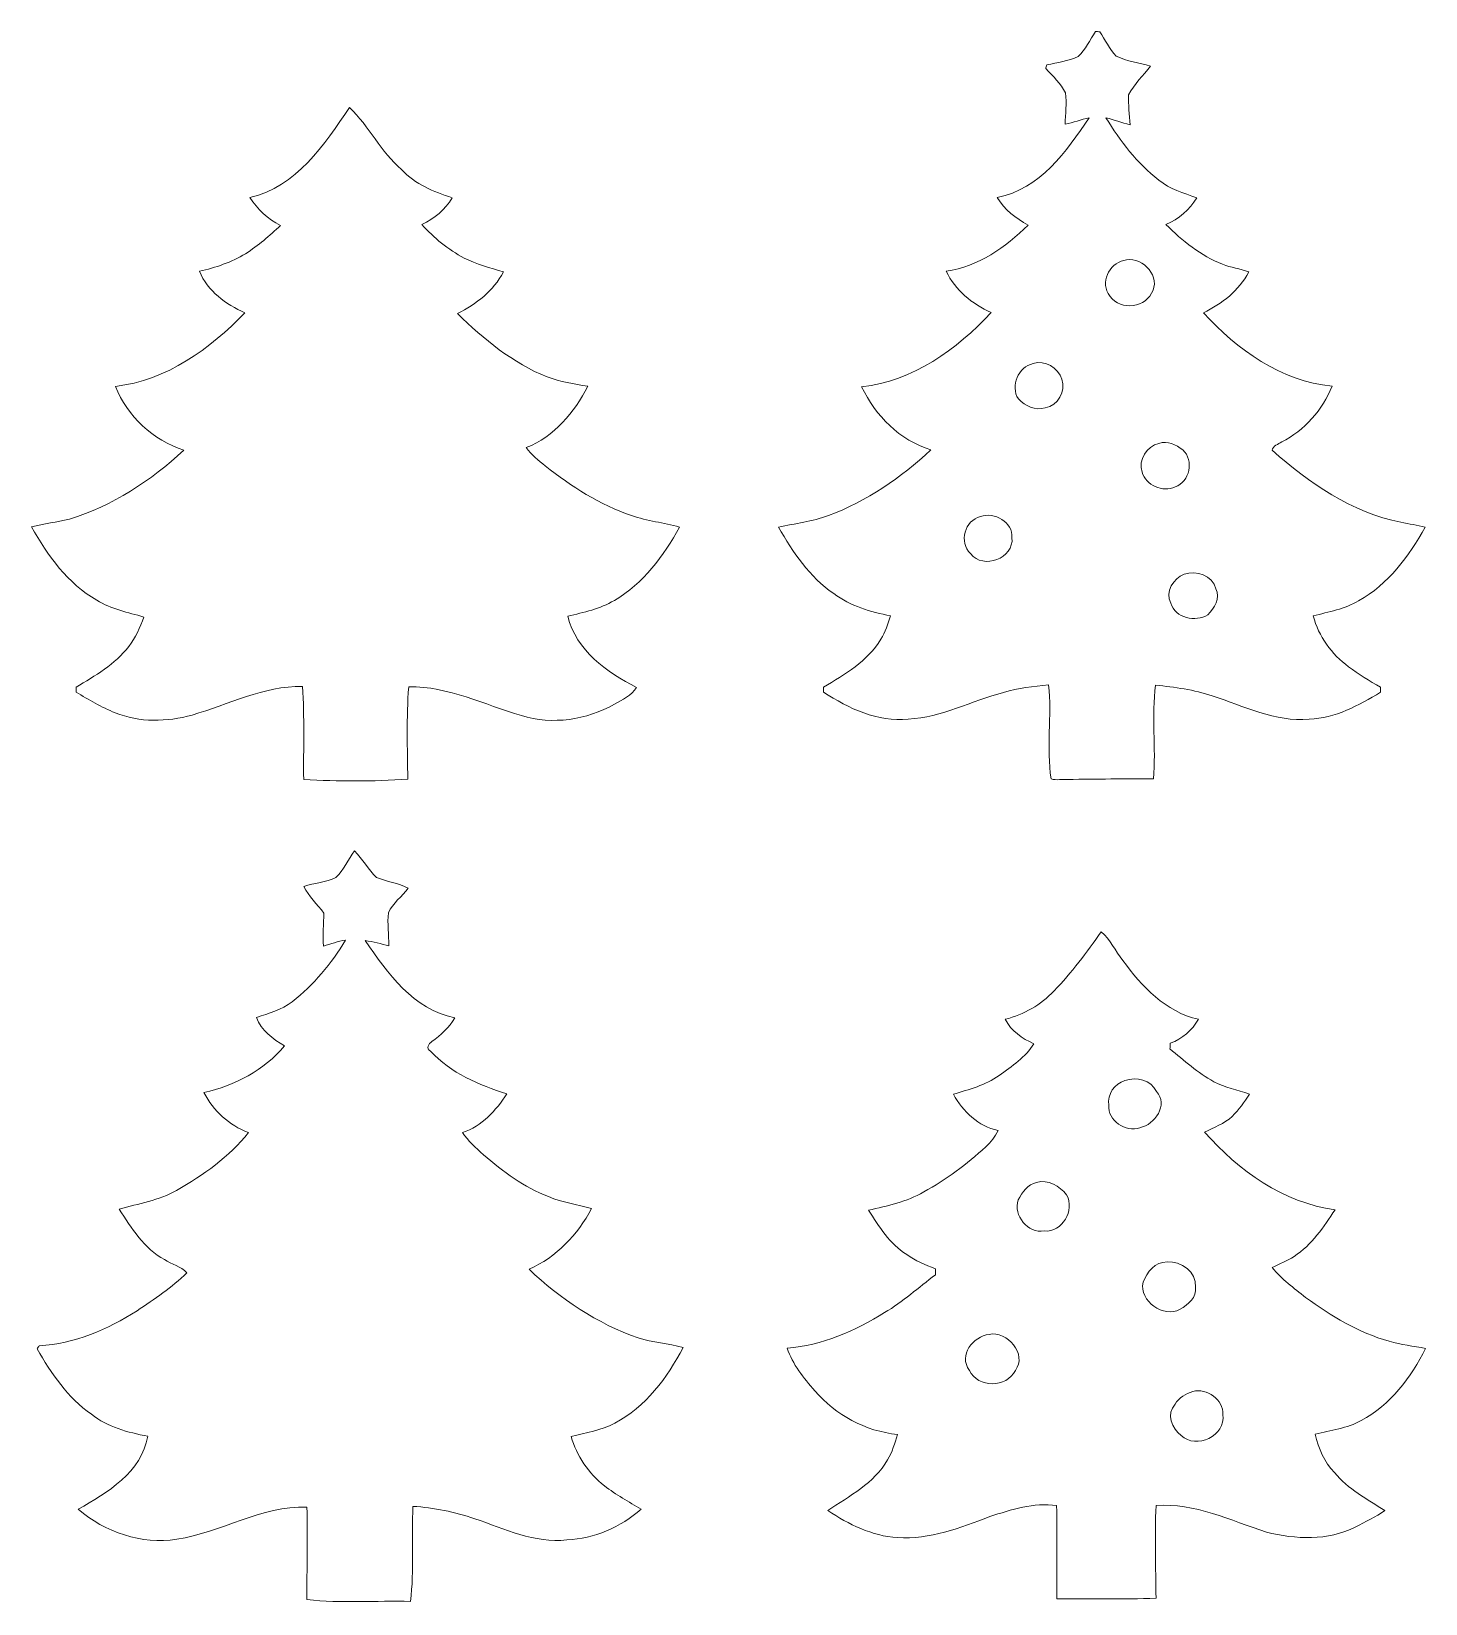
# Model space of a CAD drawing. Header units: centimetres. Extents: x -14.5 to 14.5, y -16.3 to 16.3.
import ezdxf

# ---------------------------------------------------------------- set-up
doc = ezdxf.new("R2010")
doc.units = ezdxf.units.CM
doc.header["$MEASUREMENT"] = 0
doc.layers.add('Layer 1', color=7, linetype='Continuous')

msp = doc.modelspace()

# ---------------------------------------------------------------- linework, layer by layer
at = {"layer": 'Layer 1', "color": 251, "lineweight": 9}
for points, knots in [([(7.62282, 16.30088), (7.64435, 16.29912), (7.68739, 16.29594), (7.70891, 16.29418), (7.70891, 16.29418), (7.82426, 16.12767), (7.91139, 15.93505), (8.05427, 15.789), (8.05427, 15.789), (8.27335, 15.67541), (8.53017, 15.65424), (8.76442, 15.58121), (8.76442, 15.58121), (8.61061, 15.38472), (8.4261, 15.20798), (8.30933, 14.98502), (8.30933, 14.98502), (8.2938, 14.77794), (8.33544, 14.5698), (8.33861, 14.36237), (8.33861, 14.36237), (8.17068, 14.40576), (8.00805, 14.46714), (7.83943, 14.50701), (7.83943, 14.50701), (8.13894, 14.02793), (8.4836, 13.5598), (8.93551, 13.21302), (8.93551, 13.21302), (9.16588, 13.02675), (9.45092, 12.94314), (9.72574, 12.84824), (9.72574, 12.84824), (9.57475, 12.60236), (9.35602, 12.39881), (9.08509, 12.29474), (9.08509, 12.29474), (9.42199, 11.95219), (9.8097, 11.64598), (10.25949, 11.46747), (10.25949, 11.46747), (10.43517, 11.39621), (10.62673, 11.37716), (10.80347, 11.30766), (10.80347, 11.30766), (10.60027, 10.92031), (10.24996, 10.6455), (9.86226, 10.45782), (9.86226, 10.45782), (10.56852, 9.70288), (11.47375, 9.03048), (12.5342, 8.937), (12.5342, 8.937), (12.34194, 8.44205), (11.96235, 8.01836), (11.48857, 7.77706), (11.48857, 7.77706), (11.41731, 7.72909), (11.30865, 7.69875), (11.28854, 7.6042), (11.28854, 7.6042), (12.06042, 6.93146), (12.94166, 6.30669), (13.96613, 6.10913), (13.96613, 6.10913), (14.13299, 6.07703), (14.30197, 6.04986), (14.46707, 6.00788), (14.46707, 6.00788), (14.13264, 5.40463), (13.70225, 4.81938), (13.08665, 4.48071), (13.08665, 4.48071), (12.79949, 4.30538), (12.464, 4.25211), (12.14438, 4.16533), (12.14438, 4.16533), (12.25692, 3.74305), (12.52468, 3.36911), (12.87675, 3.11193), (12.87675, 3.11193), (13.09088, 2.95953), (13.31208, 2.81383), (13.54068, 2.68295), (13.54068, 2.68295), (13.54103, 2.65755), (13.54173, 2.60711), (13.54209, 2.58171), (13.54209, 2.58171), (13.08947, 2.3076), (12.60229, 2.04125), (12.06042, 2.0222), (12.06042, 2.0222), (11.3531, 1.95764), (10.70434, 2.29843), (10.04747, 2.50304), (10.04747, 2.50304), (9.66859, 2.63886), (9.26677, 2.68366), (8.86919, 2.72846), (8.86919, 2.72846), (8.7817, 2.08358), (8.88188, 1.42918), (8.82686, 0.78219), (8.82686, 0.78219), (8.23454, 0.77901), (7.64258, 0.7843), (7.05062, 0.76878), (7.05062, 0.76878), (6.9335, 0.77654), (6.81461, 0.74903), (6.70067, 0.78254), (6.70067, 0.78254), (6.5973, 1.42777), (6.71972, 2.08641), (6.64846, 2.73375), (6.64846, 2.73375), (6.33378, 2.70588), (6.01839, 2.66496), (5.71395, 2.57888), (5.71395, 2.57888), (5.05178, 2.40179), (4.42984, 2.05889), (3.73451, 2.02255), (3.73451, 2.02255), (3.09598, 1.95764), (2.49485, 2.24551), (1.97344, 2.58171), (1.97344, 2.58171), (1.97344, 2.60711), (1.97309, 2.65791), (1.97274, 2.68331), (1.97274, 2.68331), (2.41512, 2.95353), (2.88961, 3.22235), (3.16478, 3.67955), (3.16478, 3.67955), (3.25932, 3.82913), (3.30765, 4.00128), (3.36727, 4.16638), (3.36727, 4.16638), (2.94993, 4.24823), (2.53295, 4.37382), (2.18652, 4.62958), (2.18652, 4.62958), (1.68205, 4.97213), (1.34021, 5.4893), (1.03717, 6.00683), (1.03717, 6.00683), (1.3836, 6.08832), (1.74238, 6.1243), (2.07681, 6.25095), (2.07681, 6.25095), (2.87338, 6.54234), (3.58493, 7.03588), (4.20265, 7.61126), (4.20265, 7.61126), (3.55636, 7.81411), (3.05612, 8.31999), (2.76473, 8.92042), (2.76473, 8.92042), (3.828, 9.03966), (4.74381, 9.69688), (5.45289, 10.46241), (5.45289, 10.46241), (5.06343, 10.64868), (4.70606, 10.92137), (4.52368, 11.32424), (4.52368, 11.32424), (5.19007, 11.41808), (5.75205, 11.8199), (6.22089, 12.27992), (6.22089, 12.27992), (5.96936, 12.42421), (5.72771, 12.59424), (5.58307, 12.85354), (5.58307, 12.85354), (6.46431, 13.02816), (7.0224, 13.81203), (7.49054, 14.51053), (7.49054, 14.51053), (7.32261, 14.47243), (7.16175, 14.40929), (6.99383, 14.3726), (6.99383, 14.3726), (6.99453, 14.5892), (7.02522, 14.80828), (7.00229, 15.02418), (7.00229, 15.02418), (6.89505, 15.21644), (6.74653, 15.37943), (6.58743, 15.529), (6.58743, 15.529), (6.59378, 15.54841), (6.60612, 15.58721), (6.61247, 15.60661), (6.61247, 15.60661), (6.83084, 15.65036), (7.05556, 15.68493), (7.26016, 15.77806), (7.26016, 15.77806), (7.41857, 15.92023), (7.50606, 16.12449), (7.62282, 16.30088), (7.62282, 16.30088), (7.62282, 16.30088), (7.62282, 16.30088), (7.62282, 16.30088)], [0, 0, 0, 0, 0.01886792, 0.01886792, 0.01886792, 0.01886792, 0.03773585, 0.03773585, 0.03773585, 0.03773585, 0.05660377, 0.05660377, 0.05660377, 0.05660377, 0.0754717, 0.0754717, 0.0754717, 0.0754717, 0.09433962, 0.09433962, 0.09433962, 0.09433962, 0.11320755, 0.11320755, 0.11320755, 0.11320755, 0.13207547, 0.13207547, 0.13207547, 0.13207547, 0.1509434, 0.1509434, 0.1509434, 0.1509434, 0.16981132, 0.16981132, 0.16981132, 0.16981132, 0.18867925, 0.18867925, 0.18867925, 0.18867925, 0.20754717, 0.20754717, 0.20754717, 0.20754717, 0.22641509, 0.22641509, 0.22641509, 0.22641509, 0.24528302, 0.24528302, 0.24528302, 0.24528302, 0.26415094, 0.26415094, 0.26415094, 0.26415094, 0.28301887, 0.28301887, 0.28301887, 0.28301887, 0.30188679, 0.30188679, 0.30188679, 0.30188679, 0.32075472, 0.32075472, 0.32075472, 0.32075472, 0.33962264, 0.33962264, 0.33962264, 0.33962264, 0.35849057, 0.35849057, 0.35849057, 0.35849057, 0.37735849, 0.37735849, 0.37735849, 0.37735849, 0.39622642, 0.39622642, 0.39622642, 0.39622642, 0.41509434, 0.41509434, 0.41509434, 0.41509434, 0.43396226, 0.43396226, 0.43396226, 0.43396226, 0.45283019, 0.45283019, 0.45283019, 0.45283019, 0.47169811, 0.47169811, 0.47169811, 0.47169811, 0.49056604, 0.49056604, 0.49056604, 0.49056604, 0.50943396, 0.50943396, 0.50943396, 0.50943396, 0.52830189, 0.52830189, 0.52830189, 0.52830189, 0.54716981, 0.54716981, 0.54716981, 0.54716981, 0.56603774, 0.56603774, 0.56603774, 0.56603774, 0.58490566, 0.58490566, 0.58490566, 0.58490566, 0.60377358, 0.60377358, 0.60377358, 0.60377358, 0.62264151, 0.62264151, 0.62264151, 0.62264151, 0.64150943, 0.64150943, 0.64150943, 0.64150943, 0.66037736, 0.66037736, 0.66037736, 0.66037736, 0.67924528, 0.67924528, 0.67924528, 0.67924528, 0.69811321, 0.69811321, 0.69811321, 0.69811321, 0.71698113, 0.71698113, 0.71698113, 0.71698113, 0.73584906, 0.73584906, 0.73584906, 0.73584906, 0.75471698, 0.75471698, 0.75471698, 0.75471698, 0.77358491, 0.77358491, 0.77358491, 0.77358491, 0.79245283, 0.79245283, 0.79245283, 0.79245283, 0.81132075, 0.81132075, 0.81132075, 0.81132075, 0.83018868, 0.83018868, 0.83018868, 0.83018868, 0.8490566, 0.8490566, 0.8490566, 0.8490566, 0.86792453, 0.86792453, 0.86792453, 0.86792453, 0.88679245, 0.88679245, 0.88679245, 0.88679245, 0.90566038, 0.90566038, 0.90566038, 0.90566038, 0.9245283, 0.9245283, 0.9245283, 0.9245283, 0.94339623, 0.94339623, 0.94339623, 0.94339623, 0.96226415, 0.96226415, 0.96226415, 0.96226415, 1, 1, 1, 1]), ([(-7.86801, 14.72008), (-7.46372, 14.33273), (-7.22278, 13.79792), (-6.78921, 13.43244), (-6.78921, 13.43244), (-6.50805, 13.128), (-6.12176, 12.97489), (-5.73899, 12.84754), (-5.73899, 12.84754), (-5.88433, 12.59848), (-6.11258, 12.41856), (-6.36694, 12.28944), (-6.36694, 12.28944), (-6.11682, 12.01075), (-5.81943, 11.77439), (-5.49099, 11.59412), (-5.49099, 11.59412), (-5.23169, 11.46712), (-4.95088, 11.39127), (-4.67571, 11.30731), (-4.67571, 11.30731), (-4.88279, 10.91326), (-5.23663, 10.63703), (-5.62928, 10.44301), (-5.62928, 10.44301), (-5.08177, 9.91172), (-4.47921, 9.41254), (-3.76343, 9.12714), (-3.76343, 9.12714), (-3.49249, 9.02625), (-3.20639, 8.98427), (-2.92347, 8.93312), (-2.92347, 8.93312), (-3.20181, 8.39266), (-3.61808, 7.88501), (-4.19876, 7.66065), (-4.19876, 7.66065), (-4.09645, 7.50719), (-3.94617, 7.39571), (-3.80435, 7.28106), (-3.80435, 7.28106), (-3.26142, 6.85596), (-2.67334, 6.46896), (-2.014, 6.2513), (-2.014, 6.2513), (-1.69156, 6.13277), (-1.34549, 6.1056), (-1.01635, 6.01141), (-1.01635, 6.01141), (-1.34443, 5.4131), (-1.77094, 4.83666), (-2.37066, 4.48882), (-2.37066, 4.48882), (-2.66523, 4.30855), (-3.00813, 4.24223), (-3.33833, 4.15827), (-3.33833, 4.15827), (-3.16265, 3.44601), (-2.52765, 2.99481), (-1.90746, 2.68013), (-1.90746, 2.68013), (-2.01436, 2.51221), (-2.20168, 2.4286), (-2.36819, 2.33229), (-2.36819, 2.33229), (-2.94922, 2.00668), (-3.66042, 1.89767), (-4.30212, 2.09628), (-4.30212, 2.09628), (-5.07435, 2.32206), (-5.81519, 2.7073), (-6.64069, 2.69389), (-6.64069, 2.69389), (-6.69361, 2.05501), (-6.66468, 1.41366), (-6.66151, 0.77372), (-6.66151, 0.77372), (-7.38047, 0.72962), (-8.10296, 0.72927), (-8.82192, 0.76702), (-8.82192, 0.76702), (-8.83074, 1.4119), (-8.8011, 2.05854), (-8.84908, 2.702), (-8.84908, 2.702), (-9.65517, 2.71223), (-10.38437, 2.32876), (-11.13932, 2.10687), (-11.13932, 2.10687), (-11.66107, 1.96435), (-12.23152, 1.94812), (-12.73846, 2.1559), (-12.73846, 2.1559), (-13.02491, 2.26526), (-13.28526, 2.42789), (-13.54773, 2.58347), (-13.54773, 2.58347), (-13.54808, 2.60852), (-13.54914, 2.65826), (-13.54949, 2.68331), (-13.54949, 2.68331), (-13.15826, 2.92637), (-12.73846, 3.15603), (-12.45694, 3.53209), (-12.45694, 3.53209), (-12.31018, 3.7106), (-12.22411, 3.92861), (-12.14297, 4.1424), (-12.14297, 4.1424), (-12.47317, 4.24188), (-12.82453, 4.30291), (-13.1191, 4.4927), (-13.1191, 4.4927), (-13.72588, 4.83596), (-14.13652, 5.42086), (-14.47695, 6.01247), (-14.47695, 6.01247), (-14.21589, 6.07526), (-13.95025, 6.1176), (-13.68849, 6.17792), (-13.68849, 6.17792), (-12.79067, 6.44321), (-11.99727, 6.97873), (-11.31041, 7.6042), (-11.31041, 7.6042), (-11.94506, 7.81693), (-12.48763, 8.30553), (-12.7314, 8.93171), (-12.7314, 8.93171), (-11.66848, 9.0513), (-10.76924, 9.71381), (-10.04181, 10.45853), (-10.04181, 10.45853), (-10.44046, 10.63809), (-10.81723, 10.90444), (-10.98832, 11.32248), (-10.98832, 11.32248), (-10.65283, 11.39656), (-10.32334, 11.50945), (-10.02771, 11.68655), (-10.02771, 11.68655), (-9.76419, 11.85271), (-9.53346, 12.06261), (-9.30452, 12.27216), (-9.30452, 12.27216), (-9.56557, 12.40833), (-9.78535, 12.60624), (-9.94163, 12.85636), (-9.94163, 12.85636), (-8.96938, 13.06697), (-8.39506, 13.95632), (-7.86801, 14.72008)], [0, 0, 0, 0, 0.02564103, 0.02564103, 0.02564103, 0.02564103, 0.05128205, 0.05128205, 0.05128205, 0.05128205, 0.07692308, 0.07692308, 0.07692308, 0.07692308, 0.1025641, 0.1025641, 0.1025641, 0.1025641, 0.12820513, 0.12820513, 0.12820513, 0.12820513, 0.15384615, 0.15384615, 0.15384615, 0.15384615, 0.17948718, 0.17948718, 0.17948718, 0.17948718, 0.20512821, 0.20512821, 0.20512821, 0.20512821, 0.23076923, 0.23076923, 0.23076923, 0.23076923, 0.25641026, 0.25641026, 0.25641026, 0.25641026, 0.28205128, 0.28205128, 0.28205128, 0.28205128, 0.30769231, 0.30769231, 0.30769231, 0.30769231, 0.33333333, 0.33333333, 0.33333333, 0.33333333, 0.35897436, 0.35897436, 0.35897436, 0.35897436, 0.38461538, 0.38461538, 0.38461538, 0.38461538, 0.41025641, 0.41025641, 0.41025641, 0.41025641, 0.43589744, 0.43589744, 0.43589744, 0.43589744, 0.46153846, 0.46153846, 0.46153846, 0.46153846, 0.48717949, 0.48717949, 0.48717949, 0.48717949, 0.51282051, 0.51282051, 0.51282051, 0.51282051, 0.53846154, 0.53846154, 0.53846154, 0.53846154, 0.56410256, 0.56410256, 0.56410256, 0.56410256, 0.58974359, 0.58974359, 0.58974359, 0.58974359, 0.61538462, 0.61538462, 0.61538462, 0.61538462, 0.64102564, 0.64102564, 0.64102564, 0.64102564, 0.66666667, 0.66666667, 0.66666667, 0.66666667, 0.69230769, 0.69230769, 0.69230769, 0.69230769, 0.71794872, 0.71794872, 0.71794872, 0.71794872, 0.74358974, 0.74358974, 0.74358974, 0.74358974, 0.76923077, 0.76923077, 0.76923077, 0.76923077, 0.79487179, 0.79487179, 0.79487179, 0.79487179, 0.82051282, 0.82051282, 0.82051282, 0.82051282, 0.84615385, 0.84615385, 0.84615385, 0.84615385, 0.87179487, 0.87179487, 0.87179487, 0.87179487, 0.8974359, 0.8974359, 0.8974359, 0.8974359, 0.92307692, 0.92307692, 0.92307692, 0.92307692, 0.94871795, 0.94871795, 0.94871795, 0.94871795, 1, 1, 1, 1]), ([(8.26593, 11.55567), (7.94915, 11.53027), (7.71843, 11.14398), (7.88776, 10.85999), (7.88776, 10.85999), (8.06345, 10.51462), (8.61378, 10.52344), (8.78417, 10.8674), (8.78417, 10.8674), (8.99407, 11.1916), (8.61836, 11.62305), (8.26593, 11.55567), (8.26593, 11.55567), (8.26593, 11.55567), (8.26593, 11.55567), (8.26593, 11.55567)], [0, 0, 0, 0, 0.2, 0.2, 0.2, 0.2, 0.4, 0.4, 0.4, 0.4, 0.6, 0.6, 0.6, 0.6, 1, 1, 1, 1]), ([(6.32637, 9.40584), (6.02016, 9.33423), (5.84659, 8.94476), (6.01981, 8.67241), (6.01981, 8.67241), (6.16127, 8.52636), (6.37011, 8.41841), (6.57825, 8.48685), (6.57825, 8.48685), (6.84248, 8.52778), (7.01076, 8.83222), (6.92539, 9.0834), (6.92539, 9.0834), (6.84531, 9.31553), (6.57155, 9.4898), (6.32637, 9.40584), (6.32637, 9.40584), (6.32637, 9.40584), (6.32637, 9.40584), (6.32637, 9.40584)], [0, 0, 0, 0, 0.16666667, 0.16666667, 0.16666667, 0.16666667, 0.33333333, 0.33333333, 0.33333333, 0.33333333, 0.5, 0.5, 0.5, 0.5, 0.66666667, 0.66666667, 0.66666667, 0.66666667, 1, 1, 1, 1]), ([(8.93728, 7.74743), (8.6921, 7.6864), (8.50019, 7.40241), (8.58944, 7.15265), (8.58944, 7.15265), (8.66493, 6.87289), (9.01664, 6.72649), (9.27665, 6.84573), (9.27665, 6.84573), (9.57969, 6.94486), (9.6707, 7.39959), (9.43752, 7.61091), (9.43752, 7.61091), (9.29711, 7.71815), (9.11896, 7.81481), (8.93728, 7.74743), (8.93728, 7.74743), (8.93728, 7.74743), (8.93728, 7.74743), (8.93728, 7.74743)], [0, 0, 0, 0, 0.16666667, 0.16666667, 0.16666667, 0.16666667, 0.33333333, 0.33333333, 0.33333333, 0.33333333, 0.5, 0.5, 0.5, 0.5, 0.66666667, 0.66666667, 0.66666667, 0.66666667, 1, 1, 1, 1]), ([(5.23311, 6.23013), (4.9082, 6.15182), (4.77556, 5.68933), (5.02885, 5.45967), (5.02885, 5.45967), (5.28885, 5.11571), (5.93126, 5.36195), (5.88751, 5.78916), (5.88751, 5.78916), (5.91327, 6.11548), (5.51816, 6.33032), (5.23311, 6.23013), (5.23311, 6.23013), (5.23311, 6.23013), (5.23311, 6.23013), (5.23311, 6.23013)], [0, 0, 0, 0, 0.2, 0.2, 0.2, 0.2, 0.4, 0.4, 0.4, 0.4, 0.6, 0.6, 0.6, 0.6, 1, 1, 1, 1]), ([(9.46468, 5.03563), (9.24137, 4.94602), (9.06356, 4.66556), (9.18352, 4.4285), (9.18352, 4.4285), (9.28264, 4.12405), (9.69893, 4.02704), (9.95575, 4.19073), (9.95575, 4.19073), (10.08451, 4.33113), (10.22351, 4.53221), (10.1212, 4.73083), (10.1212, 4.73083), (10.05276, 5.00811), (9.71586, 5.11324), (9.46468, 5.03563)], [0, 0, 0, 0, 0.2, 0.2, 0.2, 0.2, 0.4, 0.4, 0.4, 0.4, 0.6, 0.6, 0.6, 0.6, 1, 1, 1, 1]), ([(-7.76852, -0.71147), (-7.60237, -0.88469), (-7.48101, -1.09777), (-7.31062, -1.26604), (-7.31062, -1.26604), (-7.09683, -1.35247), (-6.85977, -1.38069), (-6.65128, -1.48582), (-6.65128, -1.48582), (-6.78533, -1.65692), (-6.96737, -1.79909), (-7.06297, -1.997), (-7.06297, -1.997), (-7.08766, -2.22454), (-7.0538, -2.45455), (-7.05168, -2.6835), (-7.05168, -2.6835), (-7.21537, -2.6447), (-7.378, -2.59848), (-7.54451, -2.57414), (-7.54451, -2.57414), (-7.08802, -3.25006), (-6.53803, -4.0103), (-5.68467, -4.17787), (-5.68467, -4.17787), (-5.7979, -4.38177), (-5.97359, -4.5377), (-6.16056, -4.67317), (-6.16056, -4.67317), (-6.22688, -4.71374), (-6.29285, -4.8231), (-6.18808, -4.87214), (-6.18808, -4.87214), (-5.76191, -5.32581), (-5.18547, -5.57734), (-4.60198, -5.75867), (-4.60198, -5.75867), (-4.83376, -6.09804), (-5.11704, -6.43812), (-5.52662, -6.55665), (-5.52662, -6.55665), (-5.40844, -6.73551), (-5.24757, -6.87944), (-5.08881, -7.02196), (-5.08881, -7.02196), (-4.68136, -7.37086), (-4.24321, -7.6993), (-3.73732, -7.89191), (-3.73732, -7.89191), (-3.45157, -8.01362), (-3.14042, -8.05207), (-2.84374, -8.14027), (-2.84374, -8.14027), (-3.13232, -8.68425), (-3.57575, -9.14745), (-4.14302, -9.40039), (-4.14302, -9.40039), (-3.4872, -10.01211), (-2.72838, -10.53104), (-1.87571, -10.8242), (-1.87571, -10.8242), (-1.57197, -10.92651), (-1.24847, -10.93744), (-0.94121, -11.02352), (-0.94121, -11.02352), (-1.27282, -11.65111), (-1.72014, -12.25789), (-2.36149, -12.59515), (-2.36149, -12.59515), (-2.64371, -12.74719), (-2.96086, -12.79411), (-3.26742, -12.87137), (-3.26742, -12.87137), (-3.15206, -13.27389), (-2.90829, -13.63761), (-2.57668, -13.89407), (-2.57668, -13.89407), (-2.33891, -14.08175), (-2.07115, -14.22639), (-1.81257, -14.38302), (-1.81257, -14.38302), (-2.24154, -14.74886), (-2.788, -14.9958), (-3.35597, -15.01802), (-3.35597, -15.01802), (-4.02589, -15.09175), (-4.65313, -14.78907), (-5.27015, -14.57776), (-5.27015, -14.57776), (-5.68395, -14.43418), (-6.11717, -14.35092), (-6.55391, -14.32199), (-6.55391, -14.32199), (-6.58601, -14.97922), (-6.52251, -15.64209), (-6.60471, -16.29649), (-6.60471, -16.29649), (-7.32085, -16.27674), (-8.04298, -16.34024), (-8.7556, -16.25486), (-8.7556, -16.25486), (-8.75383, -15.61563), (-8.74995, -14.9764), (-8.75418, -14.33716), (-8.75418, -14.33716), (-9.71092, -14.30647), (-10.53395, -14.8695), (-11.45752, -15.00215), (-11.45752, -15.00215), (-12.19165, -15.1288), (-12.94695, -14.85328), (-13.5061, -14.38338), (-13.5061, -14.38338), (-12.90003, -14.0366), (-12.18601, -13.61644), (-12.06148, -12.86361), (-12.06148, -12.86361), (-12.47528, -12.78917), (-12.89474, -12.67593), (-13.23058, -12.41064), (-13.23058, -12.41064), (-13.72235, -12.06633), (-14.06596, -11.56257), (-14.36053, -11.04927), (-14.36053, -11.04927), (-14.34924, -11.0334), (-14.32666, -11.00165), (-14.31537, -10.98577), (-14.31537, -10.98577), (-13.58195, -10.95614), (-12.89509, -10.64464), (-12.28267, -10.26046), (-12.28267, -10.26046), (-11.92389, -10.01775), (-11.55453, -9.77927), (-11.24797, -9.47095), (-11.24797, -9.47095), (-11.37638, -9.34042), (-11.56124, -9.29385), (-11.71328, -9.19895), (-11.71328, -9.19895), (-12.13662, -8.96753), (-12.4005, -8.54667), (-12.65273, -8.1512), (-12.65273, -8.1512), (-12.25092, -8.03832), (-11.83217, -7.96741), (-11.46211, -7.76315), (-11.46211, -7.76315), (-10.9086, -7.44318), (-10.36778, -7.06677), (-9.96915, -6.56018), (-9.96915, -6.56018), (-10.37202, -6.42012), (-10.69728, -6.10474), (-10.89343, -5.73044), (-10.89343, -5.73044), (-10.25596, -5.58898), (-9.64671, -5.26936), (-9.22408, -4.76348), (-9.22408, -4.76348), (-9.46009, -4.61602), (-9.70563, -4.44457), (-9.8044, -4.17222), (-9.8044, -4.17222), (-9.54969, -4.08438), (-9.28194, -4.01277), (-9.06321, -3.84802), (-9.06321, -3.84802), (-8.61625, -3.49666), (-8.24477, -3.05039), (-7.95162, -2.56497), (-7.95162, -2.56497), (-8.10895, -2.59284), (-8.2603, -2.64364), (-8.41305, -2.68879), (-8.41305, -2.68879), (-8.42504, -2.46055), (-8.41128, -2.23195), (-8.40105, -2.0044), (-8.40105, -2.0044), (-8.54358, -1.82167), (-8.71714, -1.65939), (-8.82227, -1.45019), (-8.82227, -1.45019), (-8.60249, -1.37999), (-8.36119, -1.36976), (-8.15552, -1.26287), (-8.15552, -1.26287), (-7.98583, -1.11399), (-7.90011, -0.89139), (-7.76852, -0.71147)], [0, 0, 0, 0, 0.02040816, 0.02040816, 0.02040816, 0.02040816, 0.04081633, 0.04081633, 0.04081633, 0.04081633, 0.06122449, 0.06122449, 0.06122449, 0.06122449, 0.08163265, 0.08163265, 0.08163265, 0.08163265, 0.10204082, 0.10204082, 0.10204082, 0.10204082, 0.12244898, 0.12244898, 0.12244898, 0.12244898, 0.14285714, 0.14285714, 0.14285714, 0.14285714, 0.16326531, 0.16326531, 0.16326531, 0.16326531, 0.18367347, 0.18367347, 0.18367347, 0.18367347, 0.20408163, 0.20408163, 0.20408163, 0.20408163, 0.2244898, 0.2244898, 0.2244898, 0.2244898, 0.24489796, 0.24489796, 0.24489796, 0.24489796, 0.26530612, 0.26530612, 0.26530612, 0.26530612, 0.28571429, 0.28571429, 0.28571429, 0.28571429, 0.30612245, 0.30612245, 0.30612245, 0.30612245, 0.32653061, 0.32653061, 0.32653061, 0.32653061, 0.34693878, 0.34693878, 0.34693878, 0.34693878, 0.36734694, 0.36734694, 0.36734694, 0.36734694, 0.3877551, 0.3877551, 0.3877551, 0.3877551, 0.40816327, 0.40816327, 0.40816327, 0.40816327, 0.42857143, 0.42857143, 0.42857143, 0.42857143, 0.44897959, 0.44897959, 0.44897959, 0.44897959, 0.46938776, 0.46938776, 0.46938776, 0.46938776, 0.48979592, 0.48979592, 0.48979592, 0.48979592, 0.51020408, 0.51020408, 0.51020408, 0.51020408, 0.53061224, 0.53061224, 0.53061224, 0.53061224, 0.55102041, 0.55102041, 0.55102041, 0.55102041, 0.57142857, 0.57142857, 0.57142857, 0.57142857, 0.59183673, 0.59183673, 0.59183673, 0.59183673, 0.6122449, 0.6122449, 0.6122449, 0.6122449, 0.63265306, 0.63265306, 0.63265306, 0.63265306, 0.65306122, 0.65306122, 0.65306122, 0.65306122, 0.67346939, 0.67346939, 0.67346939, 0.67346939, 0.69387755, 0.69387755, 0.69387755, 0.69387755, 0.71428571, 0.71428571, 0.71428571, 0.71428571, 0.73469388, 0.73469388, 0.73469388, 0.73469388, 0.75510204, 0.75510204, 0.75510204, 0.75510204, 0.7755102, 0.7755102, 0.7755102, 0.7755102, 0.79591837, 0.79591837, 0.79591837, 0.79591837, 0.81632653, 0.81632653, 0.81632653, 0.81632653, 0.83673469, 0.83673469, 0.83673469, 0.83673469, 0.85714286, 0.85714286, 0.85714286, 0.85714286, 0.87755102, 0.87755102, 0.87755102, 0.87755102, 0.89795918, 0.89795918, 0.89795918, 0.89795918, 0.91836735, 0.91836735, 0.91836735, 0.91836735, 0.93877551, 0.93877551, 0.93877551, 0.93877551, 0.95918367, 0.95918367, 0.95918367, 0.95918367, 1, 1, 1, 1]), ([(7.74171, -2.39105), (7.92657, -2.55862), (8.03487, -2.79251), (8.19009, -2.98548), (8.19009, -2.98548), (8.5778, -3.53229), (9.0812, -4.05546), (9.75925, -4.20962), (9.75925, -4.20962), (9.62978, -4.43928), (9.42411, -4.6139), (9.17611, -4.70562), (9.17611, -4.70562), (9.17329, -4.74408), (9.17082, -4.78324), (9.16904, -4.82239), (9.16904, -4.82239), (9.45833, -5.06616), (9.7462, -5.31981), (10.07922, -5.50467), (10.07922, -5.50467), (10.30923, -5.6299), (10.57029, -5.67823), (10.81688, -5.76219), (10.81688, -5.76219), (10.71563, -5.92906), (10.60168, -6.09134), (10.45881, -6.22574), (10.45881, -6.22574), (10.29688, -6.37991), (10.07993, -6.45258), (9.88554, -6.55383), (9.88554, -6.55383), (10.59357, -7.3437), (11.51996, -8.02456), (12.59876, -8.16249), (12.59876, -8.16249), (12.36134, -8.52127), (12.11404, -8.89416), (11.74574, -9.13157), (11.74574, -9.13157), (11.60498, -9.22718), (11.44553, -9.28891), (11.29383, -9.3637), (11.29383, -9.3637), (11.48786, -9.60677), (11.74327, -9.79233), (11.98528, -9.98424), (11.98528, -9.98424), (12.51444, -10.37159), (13.08806, -10.71519), (13.72341, -10.89476), (13.72341, -10.89476), (13.9693, -10.96814), (14.22542, -10.99389), (14.47695, -11.04222), (14.47695, -11.04222), (14.18379, -11.65041), (13.74176, -12.21309), (13.14168, -12.54082), (13.14168, -12.54082), (12.845, -12.70345), (12.50845, -12.74367), (12.18636, -12.8248), (12.18636, -12.8248), (12.2488, -13.11796), (12.3758, -13.40054), (12.58394, -13.61997), (12.58394, -13.61997), (12.87004, -13.9604), (13.26198, -14.17665), (13.63275, -14.40948), (13.63275, -14.40948), (13.4359, -14.53789), (13.22811, -14.64761), (13.01751, -14.75132), (13.01751, -14.75132), (12.452, -15.03954), (11.77255, -15.01026), (11.17459, -14.85575), (11.17459, -14.85575), (10.42283, -14.62291), (9.68905, -14.24085), (8.87906, -14.30541), (8.87906, -14.30541), (8.85332, -14.94641), (8.87343, -15.58811), (8.87906, -16.22911), (8.87906, -16.22911), (8.19292, -16.25522), (7.5057, -16.24216), (6.8192, -16.24357), (6.8192, -16.24357), (6.81885, -15.59834), (6.82696, -14.95276), (6.81497, -14.30753), (6.81497, -14.30753), (6.33836, -14.24085), (5.8734, -14.38549), (5.42784, -14.53578), (5.42784, -14.53578), (4.81225, -14.76473), (4.18042, -15.01732), (3.50873, -14.9711), (3.50873, -14.9711), (2.97851, -14.939), (2.49661, -14.69453), (2.06093, -14.40878), (2.06093, -14.40878), (2.51143, -14.10856), (3.02472, -13.84398), (3.30306, -13.35644), (3.30306, -13.35644), (3.40149, -13.19452), (3.45652, -13.01072), (3.50838, -12.8301), (3.50838, -12.8301), (2.84551, -12.76095), (2.22568, -12.42652), (1.79141, -11.92346), (1.79141, -11.92346), (1.56422, -11.65499), (1.32751, -11.37454), (1.21779, -11.03446), (1.21779, -11.03446), (1.94593, -10.98613), (2.6275, -10.67533), (3.24203, -10.29892), (3.24203, -10.29892), (3.62127, -10.07596), (3.94724, -9.77751), (4.2979, -9.51469), (4.2979, -9.51469), (4.29719, -9.472), (4.29684, -9.42932), (4.29649, -9.38734), (4.29649, -9.38734), (4.08835, -9.31008), (3.88127, -9.22718), (3.70206, -9.09383), (3.70206, -9.09383), (3.34751, -8.87546), (3.12985, -8.51033), (2.90654, -8.17202), (2.90654, -8.17202), (3.29918, -8.08418), (3.70311, -7.99951), (4.05448, -7.79349), (4.05448, -7.79349), (4.52121, -7.53878), (4.95159, -7.21917), (5.34141, -6.85827), (5.34141, -6.85827), (5.44689, -6.76161), (5.53721, -6.64872), (5.60106, -6.51996), (5.60106, -6.51996), (5.19007, -6.42894), (4.86869, -6.12591), (4.66973, -5.76643), (4.66973, -5.76643), (4.99781, -5.66659), (5.33683, -5.57487), (5.62187, -5.3759), (5.62187, -5.3759), (5.88504, -5.18576), (6.16762, -4.99561), (6.34366, -4.7155), (6.34366, -4.7155), (6.09848, -4.61073), (5.87234, -4.45339), (5.74923, -4.20962), (5.74923, -4.20962), (6.1334, -4.11049), (6.48759, -3.91011), (6.76134, -3.62154), (6.76134, -3.62154), (7.12506, -3.24266), (7.4415, -2.82109), (7.74171, -2.39105), (7.74171, -2.39105), (7.74171, -2.39105), (7.74171, -2.39105), (7.74171, -2.39105)], [0, 0, 0, 0, 0.0212766, 0.0212766, 0.0212766, 0.0212766, 0.04255319, 0.04255319, 0.04255319, 0.04255319, 0.06382979, 0.06382979, 0.06382979, 0.06382979, 0.08510638, 0.08510638, 0.08510638, 0.08510638, 0.10638298, 0.10638298, 0.10638298, 0.10638298, 0.12765957, 0.12765957, 0.12765957, 0.12765957, 0.14893617, 0.14893617, 0.14893617, 0.14893617, 0.17021277, 0.17021277, 0.17021277, 0.17021277, 0.19148936, 0.19148936, 0.19148936, 0.19148936, 0.21276596, 0.21276596, 0.21276596, 0.21276596, 0.23404255, 0.23404255, 0.23404255, 0.23404255, 0.25531915, 0.25531915, 0.25531915, 0.25531915, 0.27659574, 0.27659574, 0.27659574, 0.27659574, 0.29787234, 0.29787234, 0.29787234, 0.29787234, 0.31914894, 0.31914894, 0.31914894, 0.31914894, 0.34042553, 0.34042553, 0.34042553, 0.34042553, 0.36170213, 0.36170213, 0.36170213, 0.36170213, 0.38297872, 0.38297872, 0.38297872, 0.38297872, 0.40425532, 0.40425532, 0.40425532, 0.40425532, 0.42553191, 0.42553191, 0.42553191, 0.42553191, 0.44680851, 0.44680851, 0.44680851, 0.44680851, 0.46808511, 0.46808511, 0.46808511, 0.46808511, 0.4893617, 0.4893617, 0.4893617, 0.4893617, 0.5106383, 0.5106383, 0.5106383, 0.5106383, 0.53191489, 0.53191489, 0.53191489, 0.53191489, 0.55319149, 0.55319149, 0.55319149, 0.55319149, 0.57446809, 0.57446809, 0.57446809, 0.57446809, 0.59574468, 0.59574468, 0.59574468, 0.59574468, 0.61702128, 0.61702128, 0.61702128, 0.61702128, 0.63829787, 0.63829787, 0.63829787, 0.63829787, 0.65957447, 0.65957447, 0.65957447, 0.65957447, 0.68085106, 0.68085106, 0.68085106, 0.68085106, 0.70212766, 0.70212766, 0.70212766, 0.70212766, 0.72340426, 0.72340426, 0.72340426, 0.72340426, 0.74468085, 0.74468085, 0.74468085, 0.74468085, 0.76595745, 0.76595745, 0.76595745, 0.76595745, 0.78723404, 0.78723404, 0.78723404, 0.78723404, 0.80851064, 0.80851064, 0.80851064, 0.80851064, 0.82978723, 0.82978723, 0.82978723, 0.82978723, 0.85106383, 0.85106383, 0.85106383, 0.85106383, 0.87234043, 0.87234043, 0.87234043, 0.87234043, 0.89361702, 0.89361702, 0.89361702, 0.89361702, 0.91489362, 0.91489362, 0.91489362, 0.91489362, 0.93617021, 0.93617021, 0.93617021, 0.93617021, 0.95744681, 0.95744681, 0.95744681, 0.95744681, 1, 1, 1, 1]), ([(8.23137, -5.48209), (8.02111, -5.54594), (7.86025, -5.76784), (7.89729, -5.99256), (7.89729, -5.99256), (7.86871, -6.30971), (8.25007, -6.56229), (8.54357, -6.46069), (8.54357, -6.46069), (8.85402, -6.39614), (9.14259, -5.98197), (8.88754, -5.70998), (8.88754, -5.70998), (8.76335, -5.45951), (8.4836, -5.39848), (8.23137, -5.48209), (8.23137, -5.48209), (8.23137, -5.48209), (8.23137, -5.48209), (8.23137, -5.48209)], [0, 0, 0, 0, 0.16666667, 0.16666667, 0.16666667, 0.16666667, 0.33333333, 0.33333333, 0.33333333, 0.33333333, 0.5, 0.5, 0.5, 0.5, 0.66666667, 0.66666667, 0.66666667, 0.66666667, 1, 1, 1, 1]), ([(6.39693, -7.5984), (6.21666, -7.63862), (6.09706, -7.80337), (6.01875, -7.96), (6.01875, -7.96), (5.90903, -8.28209), (6.21595, -8.66309), (6.55673, -8.60488), (6.55673, -8.60488), (6.93315, -8.63522), (7.20126, -8.17731), (7.02311, -7.85487), (7.02311, -7.85487), (6.87847, -7.67178), (6.63858, -7.52432), (6.39693, -7.5984), (6.39693, -7.5984), (6.39693, -7.5984), (6.39693, -7.5984), (6.39693, -7.5984)], [0, 0, 0, 0, 0.16666667, 0.16666667, 0.16666667, 0.16666667, 0.33333333, 0.33333333, 0.33333333, 0.33333333, 0.5, 0.5, 0.5, 0.5, 0.66666667, 0.66666667, 0.66666667, 0.66666667, 1, 1, 1, 1]), ([(9.10873, -9.24658), (8.85967, -9.24799), (8.69033, -9.45542), (8.60884, -9.66709), (8.60884, -9.66709), (8.53229, -10.05867), (9.02971, -10.42415), (9.38213, -10.22942), (9.38213, -10.22942), (9.54335, -10.13452), (9.73173, -9.98212), (9.69716, -9.76799), (9.69716, -9.76799), (9.73068, -9.44907), (9.3973, -9.22647), (9.10873, -9.24658), (9.10873, -9.24658), (9.10873, -9.24658), (9.10873, -9.24658), (9.10873, -9.24658)], [0, 0, 0, 0, 0.16666667, 0.16666667, 0.16666667, 0.16666667, 0.33333333, 0.33333333, 0.33333333, 0.33333333, 0.5, 0.5, 0.5, 0.5, 0.66666667, 0.66666667, 0.66666667, 0.66666667, 1, 1, 1, 1]), ([(5.41197, -10.75118), (5.08212, -10.79669), (4.76392, -11.18157), (5.00486, -11.49907), (5.00486, -11.49907), (5.17949, -11.8716), (5.77851, -11.8656), (5.95842, -11.49801), (5.95842, -11.49801), (6.21031, -11.1664), (5.79015, -10.66863), (5.41197, -10.75118), (5.41197, -10.75118), (5.41197, -10.75118), (5.41197, -10.75118), (5.41197, -10.75118)], [0, 0, 0, 0, 0.2, 0.2, 0.2, 0.2, 0.4, 0.4, 0.4, 0.4, 0.6, 0.6, 0.6, 0.6, 1, 1, 1, 1]), ([(9.64248, -11.93545), (9.49784, -11.98449), (9.3532, -12.06704), (9.27311, -12.2018), (9.27311, -12.2018), (9.08897, -12.39936), (9.20821, -12.70945), (9.4033, -12.84915), (9.4033, -12.84915), (9.71233, -13.15183), (10.34274, -12.85338), (10.26443, -12.41452), (10.26443, -12.41452), (10.2923, -12.10902), (9.92541, -11.85996), (9.64248, -11.93545)], [0, 0, 0, 0, 0.2, 0.2, 0.2, 0.2, 0.4, 0.4, 0.4, 0.4, 0.6, 0.6, 0.6, 0.6, 1, 1, 1, 1])]:
    msp.add_open_spline(points, degree=3, knots=knots, dxfattribs=at)

doc.saveas('drawing.dxf')
